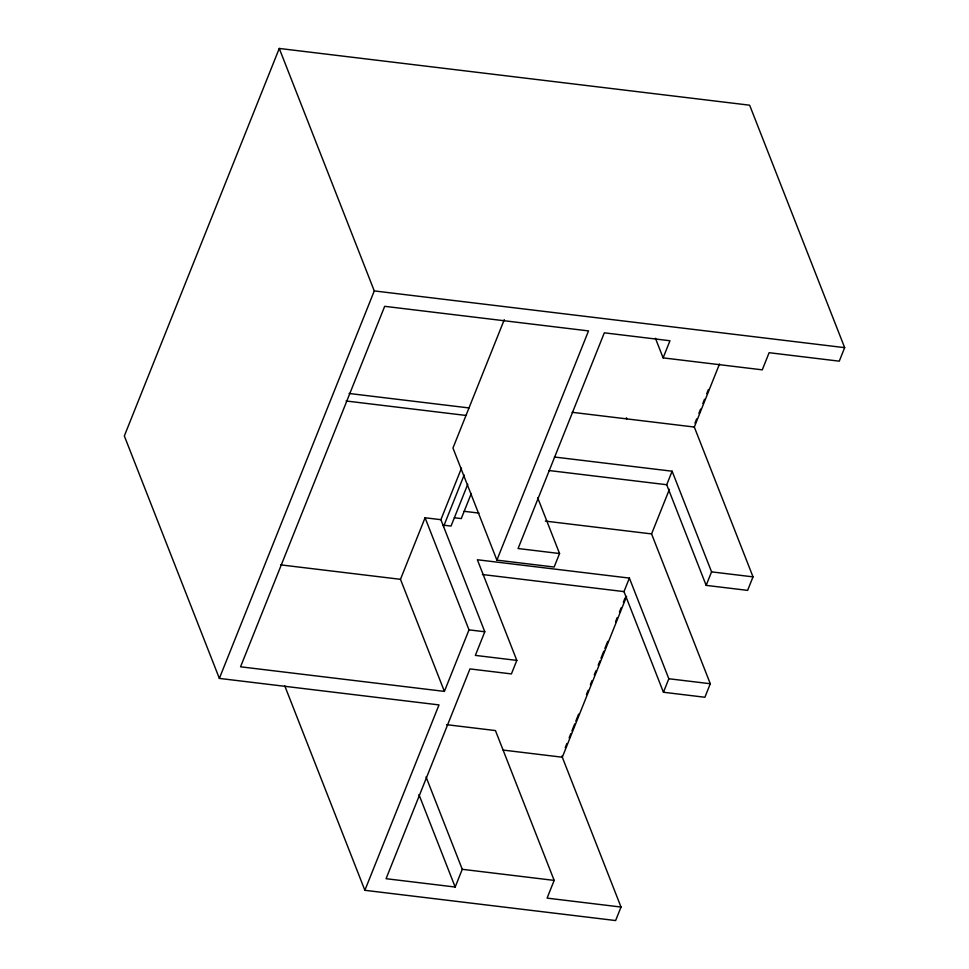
<?xml version="1.0" encoding="UTF-8"?>
<svg xmlns="http://www.w3.org/2000/svg" width="969" height="969" viewBox="0 0 969 969"><rect width="100%" height="100%" fill="white"/><g stroke="black" fill="none" stroke-linecap="round" stroke-linejoin="round"><path stroke-width="1.45" d="M655.432 338.278L663.111 357.876L762.276 369.843L769.12 352.704L839.263 361.171L844.665 347.653L749.643 105.197L279.266 48.45L124.335 435.953L219.357 678.409L439.005 704.911L364.877 890.305L615.618 920.55L621.02 907.045L561.85 756.074M219.357 678.409L374.276 290.918L279.266 48.45M537.625 497.606L559.549 553.529L554.147 567.035L496.891 560.13L588.522 330.913L384.681 306.325L240.554 666.805L444.396 691.394L400.476 579.317L425.076 517.773L440.883 519.687L484.803 631.764L475.355 655.395L516.816 660.398L511.414 673.915L469.953 668.913L386.074 878.701L455.176 887.035L462.261 869.302L426.045 776.896M504.28 319.697L452.959 448.041L496.891 560.13M440.883 519.687L461.51 468.075M443.548 526.579L464.163 475.016M467.748 484.27L451.033 526.07L442.724 525.065M471.297 493.5L461.268 518.585L454.364 517.761M444.396 691.394L469.008 629.862L425.076 517.773M663.111 357.876L669.967 340.749L604.317 332.827L518.088 548.527L559.549 553.529M669.409 489.321L651.58 533.919L710.289 683.739L704.899 697.256L663.438 692.254L623.988 591.611L629.39 578.093L477.366 559.755L516.816 660.398M719.507 364.017L694.313 427.038L753.022 576.87L747.62 590.375L706.159 585.373L666.72 484.73L672.123 471.213L554.377 457.017M565.206 747.68L566.889 743.489M569.13 737.894L570.802 733.703M571.916 730.905L574.714 723.904M575.84 721.106L578.626 714.117M586.463 694.531L588.135 690.34M590.375 684.744L592.047 680.553M594.288 674.957L595.959 670.766M598.2 665.17L599.884 660.967M600.998 658.169L603.796 651.18M604.91 648.382L607.708 641.393M615.533 621.807L617.217 617.616M619.445 612.02L621.129 607.829M623.358 602.233L625.041 598.03M694.979 423.102L696.663 418.899M698.903 413.291L700.587 409.088M702.828 403.492L704.499 399.289M706.74 393.68L708.424 389.477M626.604 596.383L562.299 757.213L503.153 750.079M446.539 724.667L495.45 730.565L554.171 880.397L547.085 898.118L621.02 907.045M663.438 692.254L668.828 678.748L629.39 578.093M706.159 585.373L711.561 571.867L672.123 471.213M374.276 290.918L844.665 347.653M572.158 412.309L694.313 427.038M349.082 393.475L468.996 407.937M346.078 400.984L465.992 415.447M548.975 470.522L666.72 484.73M464.09 511.305L478.977 513.098M545.353 521.104L651.58 533.919M711.561 571.867L753.022 576.87M482.405 574.52L623.988 591.611M280.562 564.854L400.476 579.317M469.008 629.862L484.803 631.764M668.828 678.748L710.289 683.739M462.261 869.302L554.171 880.397M626.325 417.748L626.773 418.899M418.959 794.616L455.176 887.035M284.777 685.895L364.877 890.305"/></g></svg>
